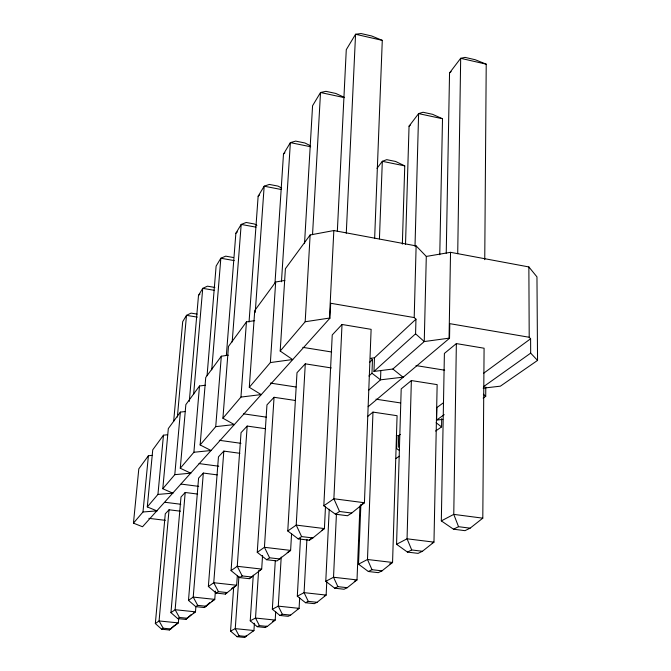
<?xml version="1.0" encoding="UTF-8"?>
<svg xmlns="http://www.w3.org/2000/svg" width="671" height="671" viewBox="0 0 671 671"><rect width="100%" height="100%" fill="white"/><g stroke="black" fill="none" stroke-linecap="round" stroke-linejoin="round"><path stroke-width="1.01" d="M482.801 518.163L484.085 348.224L456.355 343.586L444.395 353.416L441.317 520.889L453.487 529.201L464.969 530.66L470.119 528.169L482.801 518.163L453.772 514.38L441.317 520.889M484.747 259.677L486.223 64.164L475.185 59.719L465.037 57.387L460.675 58.31L449.545 72.946L446.232 253.177M483.154 398.096L485.72 396.326L485.779 386.991M456.355 343.586L453.772 514.38L458.545 526.693L470.119 528.169M457.714 253.697L460.675 58.31L486.223 64.164M152.283 455.349L148.4 455.743L138.813 468.836L133.454 523.145L142.537 526.752L329.947 318.155L330.694 303.267L414.2 317.568L415.961 319.178L374.485 357.794L373.973 371.424L392.862 369.025L424.257 341.556L449.058 338.176L450.535 252.321L528.865 266.941L536.959 276.88L537.546 360.419L500.373 386.169L483.154 388.157M368.136 406.727L449.536 338.251L449.788 323.657L529.209 337.261L530.602 338.771L530.677 353.139L537.546 360.419M435.605 431.042L441.56 426.915L441.719 418.603M439.765 254.737L442.508 118.742L432.535 114.305L423.04 112.258L418.612 113.609L409.05 126.182L405.519 244.236M442.793 419.417L436.62 420.063L436.871 407.574L443.59 402.642M292.732 359.648L280.193 351.05L285.401 268.719L310.128 234.967L333.839 230.547L416.129 245.896L426.295 256.431L424.257 341.556L415.575 333.822L415.961 319.178M411.357 380.558L407.054 538.805L411.709 549.96L422.436 551.268L433.969 542.134L437.148 384.626L411.357 380.558L401.199 388.903L396.561 544.29L407.44 552.082L418.092 553.374L422.436 551.268M415.005 246.299L418.612 113.609L442.508 118.742M414.2 317.568L416.129 245.896M402.348 244.152L404.756 165.88L395.664 161.476L386.748 159.664L382.319 161.317L376.976 168.337M396.922 436.896L396.561 448.563L399.161 450.333M398.339 447.305L398.691 435.605L400.369 434.372M380.843 370.459L380.507 379.828L368.773 390.094M368.899 376.012L371.969 373.244L372.48 359.656L370.753 358.289L374.485 357.794M372.975 412.095L367.482 559.497L371.986 569.696L381.992 570.862L392.56 562.466L397.073 415.701L372.975 412.095L367.423 416.657M379.434 238.834L382.319 161.317L404.756 165.88M381.992 570.862L378.276 572.657L368.345 571.507L358.515 564.185L360.864 504.76M374.636 238.515L382.285 40.369L371.675 35.982L361.065 33.55L355.563 34.255L346.278 49.688L337.328 231.47M359.941 506.035L357.006 579.92L347.243 587.695L344.038 589.247L334.737 588.207L325.779 581.304L329.226 509.247M336.448 513.508L333.529 577.253L337.882 586.647L347.243 587.695M326.777 581.539L326.14 595.076L317.073 602.306L314.28 603.665L305.531 602.717L297.312 596.192L300.474 538.628M342.017 324.479L333.881 498.763L339.543 511.487L351.713 513.047L364.428 502.747L371.122 329.344L342.017 324.479L332.237 334.955L323.825 505.791L335.433 514.204L347.511 515.739L351.713 513.047M346.278 233.231L355.563 34.255L382.285 40.369M325.485 506.697L324.412 528.58L312.862 537.957L309.331 540.222L298.176 538.872L287.775 530.987L297.001 372.699L305.28 363.833L331.248 367.934M280.193 351.05L305.188 321.745L329.444 318.071L333.839 230.547M299.66 597.945L299.09 608.354L290.635 615.114L288.169 616.305L279.916 615.45L272.334 609.251L275.311 560.428M306.915 539.341L304.08 592.652L308.274 601.359L317.073 602.306M305.28 363.833L296.213 525.091L301.623 536.59L312.862 537.957M312.535 234.674L320.52 92.514L325.938 91.331L335.827 93.462L344.558 97.471M291.575 533.688L290.618 550.405L277.022 560.931L266.655 559.731L257.253 552.325L266.966 404.881L274.053 397.291L295.148 400.444M305.188 321.745L310.128 234.967M281.216 557.039L278.289 606.139L282.332 614.242L290.635 615.114M304.525 243.648L312.569 105.741L320.52 92.514L344.433 97.656M253.269 575.164L250.233 620.809L257.27 626.697L265.087 627.494L267.276 626.429L275.202 620.079L275.697 611.776M262.562 555.529L261.69 569.083L249.327 578.687L239.648 577.605L231.067 570.627L241.048 432.644L247.188 426.068L265.582 428.702M274.053 397.291L264.433 547.301L269.591 557.794L280.025 559.002M281.459 281.77L290.375 142.629L295.676 141.103L304.936 142.99L310.195 145.624M274.976 283.279L283.489 154.087L290.375 142.629L310.656 146.756M261.321 394.682L249.293 387.301L270.379 362.566L275.672 281.996L284.865 280.436M254.418 623.225L253.94 630.522L244.529 637.45L237.115 636.712L230.547 631.101L233.667 587.351M258.57 571.164L255.517 618.041L259.417 625.632L267.276 626.429M249.293 387.301L254.737 310.589L275.672 281.996M247.188 426.068L237.257 566.299L242.181 575.936L251.919 577.026M255.24 312.392L264.173 186.202L269.331 184.424L278.046 186.11L281.627 188.031M237.316 575.877L236.653 585.246L225.33 594.078L216.255 593.097L208.362 586.496L218.461 456.85L223.829 451.097L239.891 453.294M238.926 576.389L235.261 628.635L239.027 635.764L246.483 636.502M234.439 424.651L222.915 418.234L240.948 397.081L246.442 321.912L254.678 320.629M249.042 322.072L258.142 196.217L264.173 186.202L281.107 189.474M223.829 451.097L213.755 582.73L218.452 591.646L227.586 592.627M232.183 341.942L241.183 224.424L246.198 222.47L254.418 223.997L256.901 225.406M215.399 591.067L214.77 599.379L204.328 607.54L195.781 606.651L188.484 600.394L198.591 478.129L203.33 473.055L217.211 474.883M226.345 355.521L235.865 233.265L241.183 224.424L255.953 227.15M222.915 418.234L228.475 346.437L246.442 321.912M211.18 450.585L200.134 444.948L215.735 426.647L221.313 356.209L228.316 355.211M203.33 473.055L193.223 597.081L197.71 605.368L206.307 606.274M211.742 369.838L220.843 258.234L225.716 256.154L233.508 257.538M195.898 606.618L195.479 611.835L185.792 619.425L177.723 618.603L170.946 612.657L180.994 496.985L185.204 492.48L197.643 494.066M200.134 444.948L205.737 377.479L221.313 356.209M207.071 375.609L216.121 266.085L220.843 258.234L234.238 260.6M178.696 618.746L178.343 622.889L169.318 629.985L161.669 629.222L155.337 623.56L165.284 513.818L169.05 509.784L180.474 511.193M190.858 473.24L180.273 468.241L193.894 452.262L199.497 386.001L205.368 385.229M185.204 492.48L175.131 609.721L179.434 617.471L187.553 618.301M193.634 394.246L202.734 288.354L207.465 286.181L214.854 287.44M180.273 468.241L185.85 404.621L199.497 386.001M189.297 401.392L198.507 295.374L202.734 288.354L214.083 290.275M169.05 509.784L159.077 620.952L163.196 628.215L170.887 628.979M177.37 417.068L186.496 315.345L191.084 313.122L197.115 314.112M172.95 493.21L162.793 488.74L174.796 474.665L180.365 412.111L185.523 411.491M173.646 421.556L182.697 321.661L186.496 315.345L197.299 317.115M157.048 510.941L147.293 506.924L157.945 494.418L163.456 435.202L167.591 434.741M162.793 488.74L168.32 428.559L180.365 412.111M133.454 523.145L142.982 511.981L148.4 455.743M147.293 506.924L152.745 449.822L163.456 435.202M265.087 627.494L266.395 626.152M244.529 637.45L246.442 635.521M309.331 540.222L312.049 537.622M369.427 362.508L372.48 359.656M249.327 578.687L250.769 577.354M225.33 594.078L226.723 592.795M204.328 607.54L209.721 602.633M373.973 371.424L415.575 333.822M185.792 619.425L191.009 614.72M169.318 629.985L174.359 625.464M283.489 154.087L284.932 152.795M258.142 196.217L259.602 194.925M235.865 233.265L237.349 231.948M449.545 72.946L451.113 71.562M198.507 295.374L199.958 294.099M409.05 126.182L410.602 124.814M483.749 373.168L530.602 338.771M436.62 420.063L444.202 414.67M483.648 386.597L530.677 353.139M155.337 623.56L159.077 620.952L178.343 622.889L175.156 624.953M170.946 612.657L175.131 609.721L195.479 611.835L193.24 613.277M188.484 600.394L193.223 597.081L214.77 599.379L211.407 601.552M208.362 586.496L213.755 582.73L236.653 585.246L231.73 588.425M231.067 570.627L237.257 566.299L261.69 569.083L258.394 571.206M257.253 552.325L264.433 547.301L290.618 550.405L287.222 552.594M287.775 530.987L296.213 525.091L324.412 528.58L321.971 530.157M323.825 505.791L333.881 498.763L364.428 502.747L360.319 505.397M395.882 458.561L399.262 456.213M161.669 629.222L163.196 628.215M177.723 618.603L179.434 617.471M195.781 606.651L197.71 605.368M216.255 593.097L218.452 591.646M239.648 577.605L242.181 575.936M266.655 559.731L269.591 557.794M298.176 538.872L301.623 536.59M335.433 514.204L339.543 511.487M230.547 631.101L235.261 628.635L253.94 630.522L252.288 631.327M250.233 620.809L255.517 618.041L275.202 620.079M272.334 609.251L278.289 606.139L299.09 608.354L297.312 609.226M297.312 596.192L304.08 592.652L326.14 595.076L324.361 595.949M325.779 581.304L333.529 577.253L357.006 579.92L354.296 581.254M358.515 564.185L367.482 559.497L392.56 562.466L389.742 563.85M396.561 544.29L407.054 538.805L433.969 542.134L432.141 543.032M237.115 636.712L239.027 635.764M257.27 626.697L259.417 625.632M279.916 615.45L282.332 614.242M305.531 602.717L308.274 601.359M334.737 588.207L337.882 586.647M368.345 571.507L371.986 569.696M407.44 552.082L411.709 549.96M453.487 529.201L458.545 526.693M272.426 621.438L274.28 620.532M426.295 256.431L450.535 252.321M270.379 362.566L292.271 359.572M240.948 397.081L260.885 394.615M403.321 377.136L380.507 379.828L371.969 373.244M215.735 426.647L234.036 424.592M193.894 452.262L210.803 450.535M396.309 435.84L398.691 435.605M174.796 474.665L190.505 473.198M157.945 494.418L172.615 493.168M142.982 511.981L156.729 510.899M148.853 518.339L165.309 520.335M165.217 502.311L180.818 504.257M181.103 484.085L198.717 486.366M199.035 463.577L218.78 466.219M219.3 440.302L240.948 443.321M243.581 413.839L266.27 417.136M270.388 383.091L296.012 386.999M375.936 399.186L400.57 402.944M302.822 347.352L331.642 351.99M416.003 365.578L444.672 370.191M329.444 318.071L329.947 318.155M449.058 338.176L449.536 338.251M436.125 422.722L441.56 426.915M392.862 369.025L402.868 377.06M483.388 394.246L485.72 396.326M528.865 266.941L529.209 337.261"/></g></svg>
